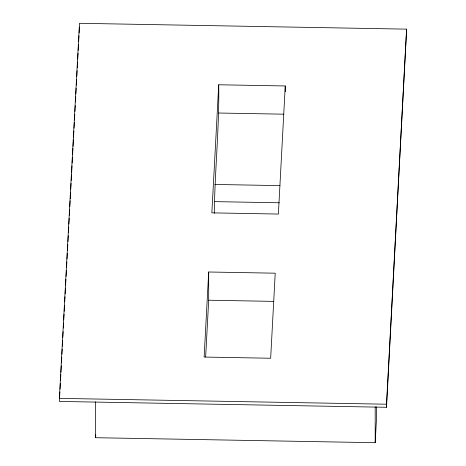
<?xml version="1.0" encoding="UTF-8"?>
<svg xmlns="http://www.w3.org/2000/svg" width="466" height="466" viewBox="0 0 466 466"><rect width="100%" height="100%" fill="white"/><g stroke="black" fill="none" stroke-linecap="round" stroke-linejoin="round"><path stroke-width="0.7" d="M59.386 398.372L79.488 23.3L406.614 29.142L386.512 407.284L59.386 401.436L59.386 398.372L386.512 404.214L406.614 29.142M59.543 398.529L59.893 391.988M60.05 389.081L60.359 383.268M60.516 380.361L60.83 374.542M60.947 372.363L61.296 365.822M61.454 362.915L61.762 357.102M61.92 354.189L62.194 349.104M62.345 346.197L62.66 340.378M62.817 337.471L63.126 331.658M63.324 328.023L63.592 322.938M63.749 320.026L64.063 314.212M64.215 311.305L64.529 305.492M64.722 301.857L64.995 296.766M65.153 293.86L65.461 288.046M65.619 285.14L65.933 279.32M66.085 276.414L66.399 270.6M66.556 267.694L66.865 261.88M67.022 258.968L67.331 253.155M67.488 250.248L67.803 244.434M67.954 241.528L68.269 235.709M68.426 232.802L68.735 226.989M68.892 224.082L69.201 218.263M69.358 215.356L69.673 209.543M69.824 206.636L70.139 200.823M70.255 198.638L70.605 192.097M70.762 189.19L71.071 183.377M71.228 180.47L71.543 174.651M71.659 172.472L72.009 165.931M72.166 163.024L72.475 157.205M72.632 154.298L72.941 148.485M73.057 146.307L73.412 139.765M73.529 137.581L73.878 131.039M74.036 128.133L74.344 122.319M74.461 120.135L74.776 114.321M74.927 111.415L75.242 105.601M75.434 101.967L75.708 96.876M75.865 93.969L76.174 88.156M76.331 85.249L76.645 79.43M76.797 76.523L77.111 70.71M77.269 67.803L77.577 61.984M77.735 59.077L78.043 53.264M78.201 50.357L78.515 44.544M78.667 41.631L78.981 35.818M79.138 32.911L79.447 27.098M376.458 406.911L376.458 419.115L375.194 442.7L95.617 437.708L95.775 434.848M208.692 271.998L204.131 357.055L270.664 358.243L275.22 273.187L208.692 271.998L208.692 300.215L205.652 356.921M218.723 84.771L211.861 212.863L278.388 214.051L285.256 85.96L218.723 84.771C219.387 127.655 214.843 170.399 214.273 213.247M218.723 113.022L283.806 114.187M214.896 184.454L279.979 185.614M214.896 201.627L279.256 202.78M208.692 300.215L273.775 301.38M386.512 404.214L386.512 407.284M375.194 406.806L375.194 442.7M285.256 85.96L285.256 91.755M95.617 401.808L95.617 437.708"/></g></svg>
